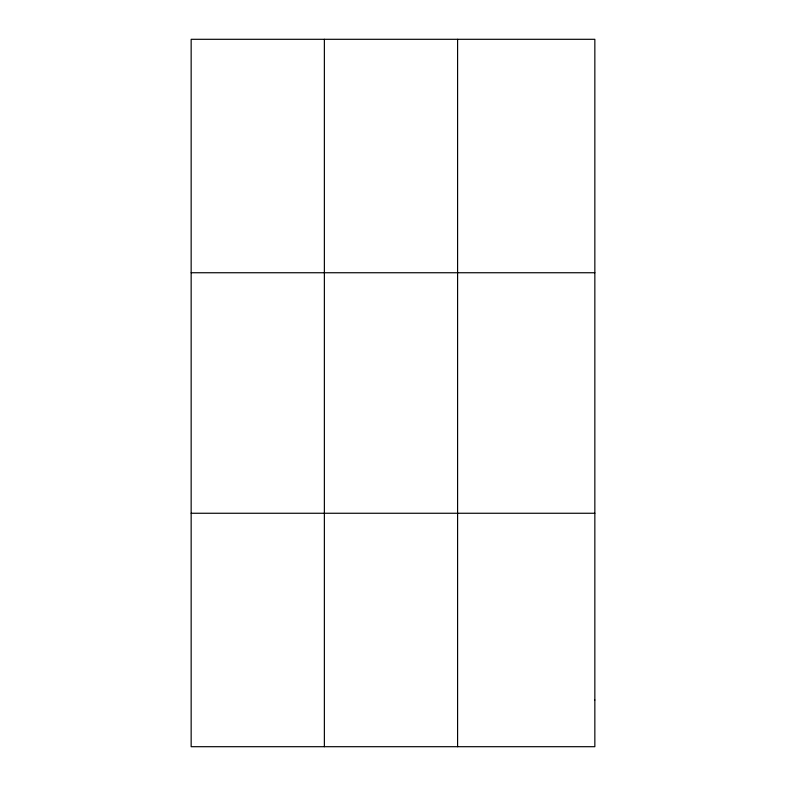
<?xml version="1.0" encoding="UTF-8"?>
<svg xmlns="http://www.w3.org/2000/svg" width="786" height="786" viewBox="0 0 786 786"><rect width="100%" height="100%" fill="white"/><g stroke="black" fill="none" stroke-linecap="round" stroke-linejoin="round"><path stroke-width="1.18" d="M324.372 746.7L324.372 39.3M457.59 746.7L457.59 39.3M191.155 272.742L594.845 272.742M191.155 513.258L594.845 513.258M594.845 700.012L594.845 746.7L191.155 746.7L191.155 39.3L594.845 39.3L594.845 700.012"/></g></svg>
